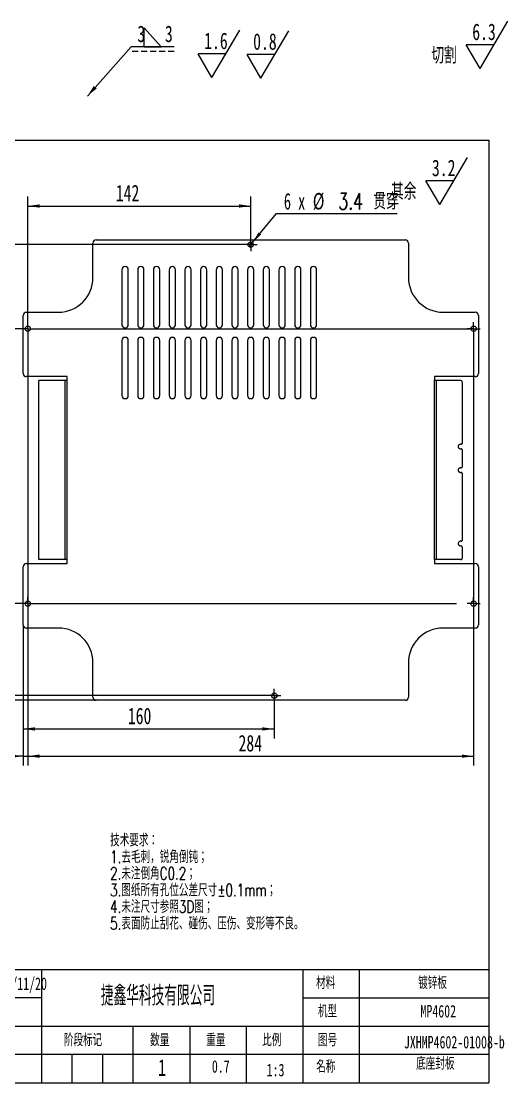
# Model space of a CAD drawing. Extents: x 10 to 515, y -34 to 381.
# Drawn here: x 191.9 to 295.2, y 5.5 to 230.7 of the extents above; entities that cross this region are included whole.
import ezdxf

# ---------------------------------------------------------------- set-up
doc = ezdxf.new("R2010")
doc.units = 0
doc.linetypes.add('SLD-DASHED', pattern=[1.905, 1.27, -0.635])
doc.linetypes.add('SLD-SOLID', pattern=[0])
doc.layers.get('0').update_dxf_attribs({"linetype": 'CONTINUOUS'})
doc.layers.add('FORMAT', color=7, linetype='SLD-SOLID')
doc.layers.add('轮廓实线层', color=7, linetype='SLD-SOLID')
doc.styles.add('SLDTEXTSTYLE0', font='TXT', dxfattribs={"width": 0.7, "bigfont": 'bigfont'})
doc.styles.add('SLDTEXTSTYLE1', font='TXT', dxfattribs={"width": 0.7})
doc.styles.add('SLDTEXTSTYLE2', font='TXT', dxfattribs={"width": 0.579353, "bigfont": 'bigfont'})
doc.styles.add('SLDTEXTSTYLE27', font='TXT', dxfattribs={"width": 0.633333})
doc.dimstyles.new('SLDDIMSTYLE0', dxfattribs={"dimtxt": 0.18, "dimasz": 2.5, "dimexe": 0, "dimexo": 0.0625, "dimgap": 0, "dimtad": 0, "dimtih": 1, "dimtoh": 1, "dimdec": 0, "dimrnd": 1e-09, "dimzin": 0, "dimtxsty": 'STANDARD', "dimsah": 1, "dimcen": 0.09, "dimazin": 3, "dimtfac": 2.5, "dimtdec": 0, "dimtofl": 0, "dimtmove": 0, "dimatfit": 3, "dimtolj": 1, "dimtzin": 0})
doc.dimstyles.new('SLDDIMSTYLE1', dxfattribs={"dimtxt": 3.5, "dimasz": 2.5, "dimexe": 0, "dimexo": 0.0625, "dimgap": 0.875, "dimtad": 2, "dimlfac": 3, "dimrnd": 1e-09, "dimzin": 12, "dimtxsty": 'SLDTEXTSTYLE1', "dimsah": 1, "dimcen": 0.09, "dimazin": 3, "dimtfac": 1, "dimtofl": 0, "dimtmove": 0, "dimatfit": 3, "dimtolj": 1, "dimtzin": 12})
doc.dimstyles.new('SLDDIMSTYLE2', dxfattribs={"dimtxt": 3.5, "dimasz": 2.5, "dimexe": 0, "dimexo": 0.0625, "dimgap": 0.875, "dimtad": 2, "dimlfac": 3, "dimrnd": 1e-09, "dimzin": 12, "dimtxsty": 'SLDTEXTSTYLE1', "dimsah": 1, "dimcen": 0.09, "dimazin": 3, "dimtfac": 1, "dimtmove": 0, "dimatfit": 3, "dimtolj": 1, "dimtzin": 12})
doc.dimstyles.new('SLDDIMSTYLE5', dxfattribs={"dimtxt": 3.5, "dimasz": 2.5, "dimexe": 0, "dimexo": 0.0625, "dimgap": 0.875, "dimtad": 0, "dimtih": 1, "dimtoh": 1, "dimdec": 1, "dimlfac": 3, "dimrnd": 1e-09, "dimzin": 12, "dimtxsty": 'SLDTEXTSTYLE1', "dimblk1": 'NONE', "dimsah": 1, "dimcen": 0, "dimazin": 3, "dimtfac": 1, "dimtmove": 0, "dimatfit": 3, "dimtolj": 1, "dimtzin": 12})

# ---------------------------------------------------------------- blocks, each defined once
blk = doc.blocks.new('SW_NOTE_0_3')
at = {"layer": 'FORMAT', "color": 0, "attachment_point": 1, "style": 'SLDTEXTSTYLE0'}
for s, insert, char_height in [('技术要求：', (0, 3.41), 2.646), ('1.去毛刺，锐角倒钝；', (0, -0.12), 2.6458), ('2.未注倒角C0.2；', (0, -3.64), 2.6458), ('3.图纸所有孔位公差尺寸±0.1mm；', (0, -7.17), 2.6458), ('4.未注尺寸参照3D图；', (0, -10.7), 2.6458), ('5.表面防止刮花、碰伤、压伤、变形等不良。', (0, -14.23), 2.6458)]:
    blk.add_mtext(s, dxfattribs=dict(at, insert=insert, char_height=char_height))
blk = doc.blocks.new('SW_NOTE_0_16')
at = {"layer": 'FORMAT', "color": 0, "attachment_point": 2}
for s, insert, char_height, style in [('JXHMP4602-01008-b', (17.12, 3.41), 2.6458, 'SLDTEXTSTYLE1'), ('底座封板', (13.08, -1.12), 2.646, 'SLDTEXTSTYLE0')]:
    blk.add_mtext(s, dxfattribs=dict(at, insert=insert, char_height=char_height, style=style))
blk = doc.blocks.new('SW_SFSYMBOL_0')
at = {"layer": 'FORMAT', "color": 0}
for p, q in [((1.65, -5), (7.55, 5)), ((1.65, -5), (-1.3, 0)), ((4.6, 0), (-1.3, 0))]:
    blk.add_line(p, q, dxfattribs=at)
at = {"layer": 'FORMAT', "color": 0, "char_height": 3.5, "attachment_point": 1}
for s, insert, style in [('3.2', (0, 4.51), 'SLDTEXTSTYLE1'), ('其余', (-8.67, -0.49), 'SLDTEXTSTYLE0')]:
    blk.add_mtext(s, dxfattribs=dict(at, insert=insert, style=style))
blk = doc.blocks.new('SW_SFSYMBOL_1')
at = {"layer": 'FORMAT', "color": 0}
for p, q in [((1.65, -5), (7.55, 5)), ((1.65, -5), (-1.3, 0)), ((4.6, 0), (-1.3, 0))]:
    blk.add_line(p, q, dxfattribs=at)
at = {"layer": 'FORMAT', "color": 0, "char_height": 3.5, "attachment_point": 1}
for s, insert, style in [('6.3', (0, 4.51), 'SLDTEXTSTYLE1'), ('切割', (-8.67, -0.49), 'SLDTEXTSTYLE0')]:
    blk.add_mtext(s, dxfattribs=dict(at, insert=insert, style=style))
blk = doc.blocks.new('SW_SFSYMBOL_2')
at = {"layer": 'FORMAT', "color": 0}
for p, q in [((1.65, -5), (7.55, 5)), ((1.65, -5), (-1.3, 0)), ((4.6, 0), (-1.3, 0))]:
    blk.add_line(p, q, dxfattribs=at)
at = {"layer": 'FORMAT', "color": 0, "insert": (0, 4.51), "char_height": 3.5, "attachment_point": 1, "style": 'SLDTEXTSTYLE1'}
blk.add_mtext('0.8', dxfattribs=at)
blk = doc.blocks.new('SW_SFSYMBOL_3')
at = {"layer": 'FORMAT', "color": 0}
for p, q in [((1.65, -5), (7.55, 5)), ((1.65, -5), (-1.3, 0)), ((4.6, 0), (-1.3, 0))]:
    blk.add_line(p, q, dxfattribs=at)
at = {"layer": 'FORMAT', "color": 0, "insert": (0, 4.51), "char_height": 3.5, "attachment_point": 1, "style": 'SLDTEXTSTYLE1'}
blk.add_mtext('1.6', dxfattribs=at)
blk = doc.blocks.new('SW_SYMBOL_WELD_FILL')
at = {"layer": 'FORMAT', "color": 0}
for p, q in [((100, 0), (100, 900)), ((100, 900), (900, 0)), ((100, 0), (900, 0))]:
    blk.add_line(p, q, dxfattribs=at)
blk = doc.blocks.new('SW_WELDSYMBOL_0')
at = {"layer": 'FORMAT', "color": 0}
blk.add_line((9.12, 0), (0, 0), dxfattribs=at)
at = {"layer": 'FORMAT', "color": 0, "linetype": 'SLD-DASHED'}
blk.add_line((9.12, -1), (0, -1), dxfattribs=at)
at = {"layer": 'FORMAT', "color": 0, "xscale": 0.004511737089201878, "yscale": 0.004511737089201878, "zscale": 0.004511737089201878}
blk.add_blockref('SW_SYMBOL_WELD_FILL', (2.3, 0), dxfattribs=at)
at = {"layer": 'FORMAT', "color": 0, "char_height": 3.5, "attachment_point": 1, "style": 'SLDTEXTSTYLE1'}
for insert in [(1.31, 4.51), (7.16, 4.51)]:
    blk.add_mtext('3', dxfattribs=dict(at, insert=insert))
blk = doc.blocks.new('_D_23')
at = {"layer": 'FORMAT'}
for p, q in [((193.29, 108.35), (193.29, 72.74)), ((192.29, 102.6), (192.29, 72.74)), ((192.29, 74.74), (185.95, 74.74)), ((192.29, 74.74), (193.29, 74.74)), ((193.29, 74.74), (196.79, 74.74))]:
    blk.add_line(p, q, dxfattribs=at)
for points in [[(192.29, 74.74), (189.79, 75.09), (189.79, 74.39)], [(193.29, 74.74), (195.79, 74.39), (195.79, 75.09)]]:
    blk.add_solid(points, dxfattribs=at)
at = {"layer": 'FORMAT', "insert": (185.95, 79.25), "char_height": 3.5, "attachment_point": 1, "style": 'SLDTEXTSTYLE1'}
blk.add_mtext('3', dxfattribs=at)
blk = doc.blocks.new('_D_24')
at = {"layer": 'FORMAT'}
for p, q in [((192.29, 102.6), (192.29, 78.52)), ((245.62, 86.2), (245.62, 78.52)), ((192.29, 80.52), (245.62, 80.52))]:
    blk.add_line(p, q, dxfattribs=at)
for points in [[(192.29, 80.52), (194.79, 80.17), (194.79, 80.87)], [(245.62, 80.52), (243.12, 80.87), (243.12, 80.17)]]:
    blk.add_solid(points, dxfattribs=at)
at = {"layer": 'FORMAT', "insert": (214.53, 85.03), "char_height": 3.5, "attachment_point": 1, "style": 'SLDTEXTSTYLE1'}
blk.add_mtext('160', dxfattribs=at)
blk = doc.blocks.new('_D_25')
at = {"layer": 'FORMAT'}
for p, q in [((193.29, 108.35), (193.29, 72.74)), ((287.96, 108.35), (287.96, 72.74)), ((193.29, 74.74), (287.96, 74.74))]:
    blk.add_line(p, q, dxfattribs=at)
for points in [[(193.29, 74.74), (195.79, 74.39), (195.79, 75.09)], [(287.96, 74.74), (285.46, 75.09), (285.46, 74.39)]]:
    blk.add_solid(points, dxfattribs=at)
at = {"layer": 'FORMAT', "insert": (238.03, 79.25), "char_height": 3.5, "attachment_point": 1, "style": 'SLDTEXTSTYLE1'}
blk.add_mtext('284', dxfattribs=at)
blk = doc.blocks.new('_D_26')
at = {"layer": 'FORMAT'}
for p, q in [((193.29, 166.83), (193.29, 193.46)), ((193.29, 191.46), (240.62, 191.46)), ((240.62, 184.67), (240.62, 193.46))]:
    blk.add_line(p, q, dxfattribs=at)
for points in [[(193.29, 191.46), (195.79, 191.11), (195.79, 191.81)], [(240.62, 191.46), (238.12, 191.81), (238.12, 191.11)]]:
    blk.add_solid(points, dxfattribs=at)
at = {"layer": 'FORMAT', "insert": (211.97, 195.97), "char_height": 3.5, "attachment_point": 1, "style": 'SLDTEXTSTYLE1'}
blk.add_mtext('142', dxfattribs=at)
blk = doc.blocks.new('_D_27')
at = {"layer": 'FORMAT'}
for p, q in [((191.89, 165.43), (182.22, 165.43)), ((184.22, 107.1), (184.22, 165.43)), ((191.89, 107.1), (182.22, 107.1))]:
    blk.add_line(p, q, dxfattribs=at)
for points in [[(184.22, 165.43), (183.87, 162.93), (184.57, 162.93)], [(184.22, 107.1), (184.57, 109.6), (183.87, 109.6)]]:
    blk.add_solid(points, dxfattribs=at)
at = {"layer": 'FORMAT', "insert": (179.71, 128.89), "char_height": 3.5, "attachment_point": 1, "rotation": 90, "style": 'SLDTEXTSTYLE1'}
blk.add_mtext('175', dxfattribs=at)
blk = doc.blocks.new('_D_28')
at = {"layer": 'FORMAT'}
for p, q in [((239.22, 183.27), (176.75, 183.27)), ((178.75, 183.27), (178.75, 87.6)), ((244.22, 87.6), (176.75, 87.6))]:
    blk.add_line(p, q, dxfattribs=at)
for points in [[(178.75, 183.27), (178.4, 180.77), (179.1, 180.77)], [(178.75, 87.6), (179.1, 90.1), (178.4, 90.1)]]:
    blk.add_solid(points, dxfattribs=at)
at = {"layer": 'FORMAT', "insert": (174.23, 128.7), "char_height": 3.5, "attachment_point": 1, "rotation": 90, "style": 'SLDTEXTSTYLE1'}
blk.add_mtext('287', dxfattribs=at)
blk = doc.blocks.new('_D_29')
at = {"layer": 'FORMAT'}
for p, q in [((184.22, 87.6), (184.22, 91.1)), ((244.22, 87.6), (182.22, 87.6)), ((207.79, 86.6), (182.22, 86.6)), ((184.22, 87.6), (184.22, 86.6)), ((184.22, 86.6), (184.22, 82.42))]:
    blk.add_line(p, q, dxfattribs=at)
for points in [[(184.22, 87.6), (184.57, 90.1), (183.87, 90.1)], [(184.22, 86.6), (183.87, 84.1), (184.57, 84.1)]]:
    blk.add_solid(points, dxfattribs=at)
at = {"layer": 'FORMAT', "insert": (179.71, 82.42), "char_height": 3.5, "attachment_point": 1, "rotation": 90, "style": 'SLDTEXTSTYLE1'}
blk.add_mtext('3', dxfattribs=at)
blk = doc.blocks.new('_D_30')
at = {"layer": 'FORMAT'}
for p, q in [((191.89, 107.1), (182.22, 107.1)), ((184.22, 107.1), (184.22, 87.6)), ((244.22, 87.6), (182.22, 87.6))]:
    blk.add_line(p, q, dxfattribs=at)
for points in [[(184.22, 107.1), (183.87, 104.6), (184.57, 104.6)], [(184.22, 87.6), (184.57, 90.1), (183.87, 90.1)]]:
    blk.add_solid(points, dxfattribs=at)
at = {"layer": 'FORMAT', "insert": (179.71, 95.2), "char_height": 3.5, "attachment_point": 1, "rotation": 90, "style": 'SLDTEXTSTYLE1'}
blk.add_mtext('58.5', dxfattribs=at)
blk = doc.blocks.new('_D_31')
at = {"layer": 'FORMAT'}
for p, q in [((240.98, 183.7), (246.09, 189.89)), ((246.09, 189.89), (271.7, 189.89)), ((240.26, 182.83), (240.98, 183.7))]:
    blk.add_line(p, q, dxfattribs=at)
blk.add_solid([(240.98, 183.7), (242.84, 185.41), (242.3, 185.85)], dxfattribs=at)
at = {"layer": 'FORMAT', "char_height": 3.5, "attachment_point": 1}
for s, insert, style in [('6 x', (247.67, 194.22), 'SLDTEXTSTYLE27'), ('%%c', (253.8, 194.23), 'SLDTEXTSTYLE1'), ('3.4 贯穿', (259.23, 194.22), 'SLDTEXTSTYLE0')]:
    blk.add_mtext(s, dxfattribs=dict(at, insert=insert, style=style))
blk = doc.blocks.new('_NONE')
blk = doc.blocks.new('SW_CENTERMARKSYMBOL_10')
at = {"layer": 'FORMAT', "color": 0}
for p, q in [((-0.83, 0), (-1.4, 0)), ((0, 0), (-0.83, 0)), ((0, 0.83), (0, 1.4)), ((0, 0), (0, 0.83)), ((0, 0), (0, -0.83)), ((0, 0), (0.83, 0)), ((0.83, 0), (91, 0)), ((0, -0.83), (0, -1.4))]:
    blk.add_line(p, q, dxfattribs=at)
blk = doc.blocks.new('SW_CENTERMARKSYMBOL_11')
at = {"layer": 'FORMAT', "color": 0}
for p, q in [((-0.83, 0), (-1.4, 0)), ((0, 0), (-0.83, 0)), ((0, 0.83), (0, 1.4)), ((0, 0), (0, 0.83)), ((0, 0), (0, -0.83)), ((0, 0), (0.83, 0)), ((0.83, 0), (1.4, 0)), ((0, -0.83), (0, -1.4))]:
    blk.add_line(p, q, dxfattribs=at)
blk = doc.blocks.new('SW_CENTERMARKSYMBOL_12')
at = {"layer": 'FORMAT', "color": 0}
for p, q in [((-0.83, 0), (-1.4, 0)), ((0, 0), (-0.83, 0)), ((0, 0.83), (0, 1.4)), ((0, 0), (0, 0.83)), ((0, 0), (0, -0.83)), ((0, 0), (0.83, 0)), ((0.83, 0), (1.4, 0)), ((0, -0.83), (0, -1.4))]:
    blk.add_line(p, q, dxfattribs=at)
blk = doc.blocks.new('SW_CENTERMARKSYMBOL_13')
at = {"layer": 'FORMAT', "color": 0}
for p, q in [((-0.83, 0), (-1.4, 0)), ((0, 0), (-0.83, 0)), ((0, 0.83), (0, 1.4)), ((0, 0), (0, 0.83)), ((0, 0), (0, -0.83)), ((0, 0), (0.83, 0)), ((0.83, 0), (1.4, 0)), ((0, -0.83), (0, -57.08))]:
    blk.add_line(p, q, dxfattribs=at)
blk = doc.blocks.new('SW_CENTERMARKSYMBOL_14')
at = {"layer": 'FORMAT', "color": 0}
for p, q in [((-0.83, 0), (-1.4, 0)), ((0, 0), (-0.83, 0)), ((0, 0.83), (0, 1.4)), ((0, 0), (0, 0.83)), ((0, 0), (0, -0.83)), ((0, 0), (0.83, 0)), ((0.83, 0), (95.45, 0)), ((0, -0.83), (0, -57.08))]:
    blk.add_line(p, q, dxfattribs=at)
blk = doc.blocks.new('SW_CENTERMARKSYMBOL_15')
at = {"layer": 'FORMAT', "color": 0}
for p, q in [((-0.83, 0), (-1.4, 0)), ((0, 0), (-0.83, 0)), ((0, 0.83), (0, 1.4)), ((0, 0), (0, 0.83)), ((0, 0), (0, -0.83)), ((0, 0), (0.83, 0)), ((0.83, 0), (1.4, 0)), ((0, -0.83), (0, -1.4))]:
    blk.add_line(p, q, dxfattribs=at)

msp = doc.modelspace()

# ---------------------------------------------------------------- linework, layer by layer
at = {"color": 7, "linetype": 'SLD-SOLID'}
for p, q in [((207.12350585, 176.26512862), (207.12350585, 183.59846195)), ((207.79017252, 184.26512862), (273.45683919, 184.26512862)), ((274.12350585, 183.59846195), (274.12350585, 176.26512862)), ((213.29017252, 177.93179528), (213.29017252, 166.26512862)), ((214.62350585, 166.26512862), (214.62350585, 177.93179528)), ((216.62350585, 177.93179528), (216.62350585, 166.26512862)), ((217.95683919, 166.26512862), (217.95683919, 177.93179528)), ((219.95683919, 177.93179528), (219.95683919, 166.26512862)), ((221.29017252, 166.26512862), (221.29017252, 177.93179528)), ((223.29017252, 177.93179528), (223.29017252, 166.26512862)), ((224.62350585, 166.26512862), (224.62350585, 177.93179528)), ((226.62350585, 177.93179528), (226.62350585, 166.26512862)), ((227.95683919, 166.26512862), (227.95683919, 177.93179528)), ((229.95683919, 177.93179528), (229.95683919, 166.26512862)), ((231.29017252, 166.26512862), (231.29017252, 177.93179528)), ((233.29017252, 177.93179528), (233.29017252, 166.26512862)), ((234.62350585, 166.26512862), (234.62350585, 177.93179528)), ((236.62350585, 177.93179528), (236.62350585, 166.26512862)), ((237.95683919, 166.26512862), (237.95683919, 177.93179528)), ((239.95683919, 177.93179528), (239.95683919, 166.26512862)), ((241.29017252, 166.26512862), (241.29017252, 177.93179528)), ((243.29017252, 177.93179528), (243.29017252, 166.26512862)), ((244.62350585, 166.26512862), (244.62350585, 177.93179528)), ((246.62350585, 177.93179528), (246.62350585, 166.26512862)), ((247.95683919, 166.26512862), (247.95683919, 177.93179528)), ((249.95683919, 177.93179528), (249.95683919, 166.26512862)), ((251.29017252, 166.26512862), (251.29017252, 177.93179528)), ((253.29017252, 177.93179528), (253.29017252, 166.26512862)), ((254.62350585, 166.26512862), (254.62350585, 177.93179528)), ((192.95683919, 168.93179528), (199.79017252, 168.93179528)), ((281.45683919, 168.93179528), (288.29017252, 168.93179528)), ((192.29017252, 155.93179528), (192.29017252, 168.26512862)), ((288.95683919, 168.26512862), (288.95683919, 155.93179528)), ((213.29017252, 162.93179528), (213.29017252, 151.26512862)), ((214.62350585, 151.26512862), (214.62350585, 162.93179528)), ((216.62350585, 162.93179528), (216.62350585, 151.26512862)), ((217.95683919, 151.26512862), (217.95683919, 162.93179528)), ((219.95683919, 162.93179528), (219.95683919, 151.26512862)), ((221.29017252, 151.26512862), (221.29017252, 162.93179528)), ((223.29017252, 162.93179528), (223.29017252, 151.26512862)), ((224.62350585, 151.26512862), (224.62350585, 162.93179528)), ((226.62350585, 162.93179528), (226.62350585, 151.26512862)), ((227.95683919, 151.26512862), (227.95683919, 162.93179528)), ((229.95683919, 162.93179528), (229.95683919, 151.26512862)), ((231.29017252, 151.26512862), (231.29017252, 162.93179528)), ((233.29017252, 162.93179528), (233.29017252, 151.26512862)), ((234.62350585, 151.26512862), (234.62350585, 162.93179528)), ((236.62350585, 162.93179528), (236.62350585, 151.26512862)), ((237.95683919, 151.26512862), (237.95683919, 162.93179528)), ((239.95683919, 162.93179528), (239.95683919, 151.26512862)), ((241.29017252, 151.26512862), (241.29017252, 162.93179528)), ((243.29017252, 162.93179528), (243.29017252, 151.26512862)), ((244.62350585, 151.26512862), (244.62350585, 162.93179528)), ((246.62350585, 162.93179528), (246.62350585, 151.26512862)), ((247.95683919, 151.26512862), (247.95683919, 162.93179528)), ((249.95683919, 162.93179528), (249.95683919, 151.26512862)), ((251.29017252, 151.26512862), (251.29017252, 162.93179528)), ((253.29017252, 162.93179528), (253.29017252, 151.26512862)), ((254.62350585, 151.26512862), (254.62350585, 162.93179528)), ((201.62350585, 155.26512862), (192.95683919, 155.26512862)), ((195.62350585, 116.43179528), (195.62350585, 154.43179528)), ((201.25829835, 154.43179528), (195.62350585, 154.43179528)), ((201.25829835, 116.43179528), (201.25829835, 154.43179528)), ((201.62350585, 154.43179528), (201.25829835, 154.43179528)), ((201.62350585, 154.43179528), (201.62350585, 155.26512862)), ((201.62350585, 116.43179528), (201.62350585, 154.43179528)), ((288.29017252, 155.26512862), (279.62350585, 155.26512862)), ((279.62350585, 155.26512862), (279.62350585, 154.43179528)), ((279.62350585, 116.43179528), (279.62350585, 154.43179528)), ((280.05292745, 154.43179528), (279.62350585, 154.43179528)), ((280.05292745, 116.43179528), (280.05292745, 154.43179528)), ((285.18851676, 154.43179528), (280.05292745, 154.43179528)), ((285.62350585, 141.43179528), (285.62350585, 153.76512862)), ((285.29726403, 140.93179528), (285.07976949, 140.93179528)), ((285.07976949, 139.93179528), (285.29726403, 139.93179528)), ((285.62350585, 136.43179528), (285.62350585, 139.43179528)), ((285.29726403, 135.93179528), (285.07976949, 135.93179528)), ((285.07976949, 134.93179528), (285.29726403, 134.93179528)), ((285.62350585, 120.83179528), (285.62350585, 134.43179528)), ((285.29726403, 120.33179528), (285.07976949, 120.33179528)), ((285.07976949, 119.33179528), (285.29726403, 119.33179528)), ((285.62350585, 117.09846195), (285.62350585, 118.83179528)), ((192.29017252, 102.59846195), (192.29017252, 114.93179528)), ((192.95683919, 115.59846195), (201.62350585, 115.59846195)), ((201.25829835, 116.43179528), (195.62350585, 116.43179528)), ((201.62350585, 116.43179528), (201.25829835, 116.43179528)), ((201.62350585, 115.59846195), (201.62350585, 116.43179528)), ((279.62350585, 116.43179528), (279.62350585, 115.59846195)), ((280.05292745, 116.43179528), (279.62350585, 116.43179528)), ((279.62350585, 115.59846195), (288.29017252, 115.59846195)), ((285.18851676, 116.43179528), (280.05292745, 116.43179528)), ((288.95683919, 114.93179528), (288.95683919, 102.59846195)), ((199.79017252, 101.93179528), (192.95683919, 101.93179528)), ((288.29017252, 101.93179528), (281.45683919, 101.93179528)), ((207.12350585, 87.26512862), (207.12350585, 94.59846195)), ((274.12350585, 94.59846195), (274.12350585, 87.26512862)), ((273.45683919, 86.59846195), (207.79017252, 86.59846195))]:
    msp.add_line(p, q, dxfattribs=at)
at = {"color": 7, "linetype": 'SLD-SOLID', "flags": 128}
for points in [[(285.62350585, 153.76512862), (285.61514766, 153.89518883), (285.59039428, 154.0202509), (285.55019697, 154.13550877), (285.4961005, 154.23653314), (285.43018375, 154.31944169), (285.35497988, 154.3810483), (285.27337892, 154.41898547), (285.18851676, 154.43179528)], [(284.75352767, 140.43179528), (284.75979631, 140.52934044), (284.77836135, 140.623137), (284.80850933, 140.7095804), (284.84908168, 140.78534867), (284.89851924, 140.84753009), (284.95492215, 140.89373505), (285.01612286, 140.92218792), (285.07976949, 140.93179528)], [(285.07976949, 139.93179528), (285.01612286, 139.94140264), (284.95492215, 139.96985552), (284.89851924, 140.01606048), (284.84908168, 140.07824189), (284.80850933, 140.15401017), (284.77836135, 140.24045357), (284.75979631, 140.33425012), (284.75352767, 140.43179528)], [(285.29726403, 140.93179528), (285.36091065, 140.94140264), (285.42211137, 140.96985552), (285.47851428, 141.01606048), (285.52795184, 141.07824189), (285.56852419, 141.15401017), (285.59867217, 141.24045357), (285.61723721, 141.33425012), (285.62350585, 141.43179528)], [(285.62350585, 139.43179528), (285.61723721, 139.52934044), (285.59867217, 139.623137), (285.56852419, 139.7095804), (285.52795184, 139.78534867), (285.47851428, 139.84753009), (285.42211137, 139.89373505), (285.36091065, 139.92218792), (285.29726403, 139.93179528)], [(284.75352767, 135.43179528), (284.75979631, 135.52934044), (284.77836135, 135.623137), (284.80850933, 135.7095804), (284.84908168, 135.78534867), (284.89851924, 135.84753009), (284.95492215, 135.89373505), (285.01612286, 135.92218792), (285.07976949, 135.93179528)], [(285.07976949, 134.93179528), (285.01612286, 134.94140264), (284.95492215, 134.96985552), (284.89851924, 135.01606048), (284.84908168, 135.07824189), (284.80850933, 135.15401017), (284.77836135, 135.24045357), (284.75979631, 135.33425012), (284.75352767, 135.43179528)], [(285.29726403, 135.93179528), (285.36091065, 135.94140264), (285.42211137, 135.96985552), (285.47851428, 136.01606048), (285.52795184, 136.07824189), (285.56852419, 136.15401017), (285.59867217, 136.24045357), (285.61723721, 136.33425012), (285.62350585, 136.43179528)], [(285.62350585, 134.43179528), (285.61723721, 134.52934044), (285.59867217, 134.623137), (285.56852419, 134.7095804), (285.52795184, 134.78534867), (285.47851428, 134.84753009), (285.42211137, 134.89373505), (285.36091065, 134.92218792), (285.29726403, 134.93179528)], [(284.75352767, 119.83179528), (284.75979631, 119.92934044), (284.77836135, 120.023137), (284.80850933, 120.1095804), (284.84908168, 120.18534867), (284.89851924, 120.24753009), (284.95492215, 120.29373505), (285.01612286, 120.32218792), (285.07976949, 120.33179528)], [(285.07976949, 119.33179528), (285.01612286, 119.34140264), (284.95492215, 119.36985552), (284.89851924, 119.41606048), (284.84908168, 119.47824189), (284.80850933, 119.55401017), (284.77836135, 119.64045357), (284.75979631, 119.73425012), (284.75352767, 119.83179528)], [(285.29726403, 120.33179528), (285.36091065, 120.34140264), (285.42211137, 120.36985552), (285.47851428, 120.41606048), (285.52795184, 120.47824189), (285.56852419, 120.55401017), (285.59867217, 120.64045357), (285.61723721, 120.73425012), (285.62350585, 120.83179528)], [(285.62350585, 118.83179528), (285.61723721, 118.92934044), (285.59867217, 119.023137), (285.56852419, 119.1095804), (285.52795184, 119.18534867), (285.47851428, 119.24753009), (285.42211137, 119.29373505), (285.36091065, 119.32218792), (285.29726403, 119.33179528)], [(285.18851676, 116.43179528), (285.27337892, 116.44460509), (285.35497988, 116.48254226), (285.43018375, 116.54414887), (285.4961005, 116.62705743), (285.55019697, 116.72808179), (285.59039428, 116.84333966), (285.61514766, 116.96840173), (285.62350585, 117.09846195)]]:
    msp.add_lwpolyline(points, dxfattribs=at)
at = {"color": 7, "linetype": 'SLD-SOLID'}
for centre in [(240.62350585, 183.26512862), (193.29017252, 165.43179528), (287.95683919, 165.43179528), (193.29017252, 107.09846195), (287.95683919, 107.09846195), (245.62350585, 87.59846195)]:
    msp.add_circle(centre, 0.56666667, dxfattribs=at)
for centre, radius, start, end in [((207.79017252, 183.59846195), 0.66666667, 90, 180), ((273.45683919, 183.59846195), 0.66666667, 0, 90), ((213.95683919, 177.93179528), 0.66666667, 360, 180), ((217.29017252, 177.93179528), 0.66666667, 0, 180), ((220.62350585, 177.93179528), 0.66666667, 0, 180), ((223.95683919, 177.93179528), 0.66666667, 0, 180), ((227.29017252, 177.93179528), 0.66666667, 0, 180), ((230.62350585, 177.93179528), 0.66666667, 0, 180), ((233.95683919, 177.93179528), 0.66666667, 0, 180), ((237.29017252, 177.93179528), 0.66666667, 0, 180), ((240.62350585, 177.93179528), 0.66666667, 0, 180), ((243.95683919, 177.93179528), 0.66666667, 0, 180), ((247.29017252, 177.93179528), 0.66666667, 0, 180), ((250.62350585, 177.93179528), 0.66666667, 0, 180), ((253.95683919, 177.93179528), 0.66666667, 0, 180), ((199.79017252, 176.26512862), 7.33333333, 270, 0), ((281.45683919, 176.26512862), 7.33333333, 180, 270), ((192.95683919, 168.26512862), 0.66666667, 90, 180), ((288.29017252, 168.26512862), 0.66666667, 0, 90), ((213.95683919, 166.26512862), 0.66666667, 180, 0), ((217.29017252, 166.26512862), 0.66666667, 180, 0), ((220.62350585, 166.26512862), 0.66666667, 180, 0), ((223.95683919, 166.26512862), 0.66666667, 180, 0), ((227.29017252, 166.26512862), 0.66666667, 180, 0), ((230.62350585, 166.26512862), 0.66666667, 180, 0), ((233.95683919, 166.26512862), 0.66666667, 180, 0), ((237.29017252, 166.26512862), 0.66666667, 180, 0), ((240.62350585, 166.26512862), 0.66666667, 180, 0), ((243.95683919, 166.26512862), 0.66666667, 180, 0), ((247.29017252, 166.26512862), 0.66666667, 180, 0), ((250.62350585, 166.26512862), 0.66666667, 180, 0), ((253.95683919, 166.26512862), 0.66666667, 180, 0), ((213.95683919, 162.93179528), 0.66666667, 0, 180), ((217.29017252, 162.93179528), 0.66666667, 0, 180), ((220.62350585, 162.93179528), 0.66666667, 0, 180), ((223.95683919, 162.93179528), 0.66666667, 0, 180), ((227.29017252, 162.93179528), 0.66666667, 0, 180), ((230.62350585, 162.93179528), 0.66666667, 0, 180), ((233.95683919, 162.93179528), 0.66666667, 0, 180), ((237.29017252, 162.93179528), 0.66666667, 0, 180), ((240.62350585, 162.93179528), 0.66666667, 0, 180), ((243.95683919, 162.93179528), 0.66666667, 0, 180), ((247.29017252, 162.93179528), 0.66666667, 0, 180), ((250.62350585, 162.93179528), 0.66666667, 0, 180), ((253.95683919, 162.93179528), 0.66666667, 0, 180), ((192.95683919, 155.93179528), 0.66666667, 180, 270), ((288.29017252, 155.93179528), 0.66666667, 270, 0), ((213.95683919, 151.26512862), 0.66666667, 180, 0), ((217.29017252, 151.26512862), 0.66666667, 180, 0), ((220.62350585, 151.26512862), 0.66666667, 180, 0), ((223.95683919, 151.26512862), 0.66666667, 180, 0), ((227.29017252, 151.26512862), 0.66666667, 180, 0), ((230.62350585, 151.26512862), 0.66666667, 180, 0), ((233.95683919, 151.26512862), 0.66666667, 180, 0), ((237.29017252, 151.26512862), 0.66666667, 180, 0), ((240.62350585, 151.26512862), 0.66666667, 180, 0), ((243.95683919, 151.26512862), 0.66666667, 180, 0), ((247.29017252, 151.26512862), 0.66666667, 180, 0), ((250.62350585, 151.26512862), 0.66666667, 180, 0), ((253.95683919, 151.26512862), 0.66666667, 180, 0), ((192.95683919, 114.93179528), 0.66666667, 90, 180), ((288.29017252, 114.93179528), 0.66666667, 0, 90), ((192.95683919, 102.59846195), 0.66666667, 180, 270), ((199.79017252, 94.59846195), 7.33333333, 0, 90), ((281.45683919, 94.59846195), 7.33333333, 90, 180), ((288.29017252, 102.59846195), 0.66666667, 270, 0), ((207.79017252, 87.26512862), 0.66666667, 180, 270), ((273.45683919, 87.26512862), 0.66666667, 270, 0)]:
    msp.add_arc(centre, radius, start, end, dxfattribs=at)
at = {"layer": 'FORMAT'}
for p, q in [((156.18556797, 29.4508454), (251.68556797, 29.4508454)), ((196.18556797, 29.4508454), (196.18556797, 5.4508454)), ((251.68556797, 29.4508454), (251.68556797, 5.4508454)), ((251.68556797, 29.4508454), (291.18556797, 29.4508454)), ((263.68556797, 29.4508454), (263.68556797, 5.4508454)), ((196.18556797, 23.4508454), (156.18556797, 23.4508454)), ((251.68556797, 23.4508454), (291.18556797, 23.4508454)), ((156.18556797, 17.4508454), (291.18556797, 17.4508454)), ((215.68556797, 5.4508454), (215.68556797, 17.4508454)), ((227.68556797, 17.4508454), (227.68556797, 5.4508454)), ((239.68556797, 17.4508454), (239.68556797, 5.4508454)), ((196.18556797, 11.4508454), (156.18556797, 11.4508454)), ((291.18556797, 11.4508454), (196.18556797, 11.4508454)), ((202.68556797, 5.4508454), (202.68556797, 11.4508454)), ((209.18556797, 11.4508454), (209.18556797, 5.4508454))]:
    msp.add_line(p, q, dxfattribs=at)
at = {"layer": '轮廓实线层'}
for p, q in [((14.18556797, 205.4508454), (291.18556797, 205.4508454)), ((291.18556797, 205.4508454), (291.18556797, 5.4508454)), ((14.18556797, 5.4508454), (291.18556797, 5.4508454))]:
    msp.add_line(p, q, dxfattribs=at)

# ---------------------------------------------------------------- block references
at = {"layer": 'FORMAT'}
for name, p in [('SW_SFSYMBOL_1', (287.66169138, 225.66435225)), ('SW_WELDSYMBOL_0', (215.24995545, 225.23396677)), ('SW_SFSYMBOL_3', (230.73805145, 223.74220599)), ('SW_SFSYMBOL_2', (241.14344379, 223.59273449)), ('SW_SFSYMBOL_0', (279.09694293, 196.78795219)), ('SW_CENTERMARKSYMBOL_15', (240.62350585, 183.26512862)), ('SW_CENTERMARKSYMBOL_14', (193.29017252, 165.43179528)), ('SW_CENTERMARKSYMBOL_13', (287.95683919, 165.43179528)), ('SW_CENTERMARKSYMBOL_10', (193.29017252, 107.09846195)), ('SW_CENTERMARKSYMBOL_12', (287.95683919, 107.09846195)), ('SW_CENTERMARKSYMBOL_11', (245.62350585, 87.59846195)), ('SW_NOTE_0_3', (210.76852557, 54.83410857)), ('SW_NOTE_0_16', (266.73880386, 11.98249882))]:
    msp.add_blockref(name, p, dxfattribs=at)

# ---------------------------------------------------------------- texts
for s, insert, char_height, attachment_point, style in [('2024/11/20', (191.05418658, 27.79820457), 2.645833333, 2, 'SLDTEXTSTYLE1'), ('材料', (254.50044483, 27.98101844), 2.645833333, 1, 'SLDTEXTSTYLE0'), ('镀锌板', (279.22829518, 27.98101844), 2.645833333, 2, 'SLDTEXTSTYLE0'), ('捷鑫华科技有限公司', (208.78751546, 26.06485441), 4.233333333, 1, 'SLDTEXTSTYLE2'), ('机型', (254.90535394, 21.95707482), 2.645833333, 1, 'SLDTEXTSTYLE0'), ('MP4602', (280.44813854, 21.95707482), 2.645833333, 2, 'SLDTEXTSTYLE1'), ('阶段标记', (200.94039482, 15.85164558), 2.645833333, 1, 'SLDTEXTSTYLE0'), ('数量', (219.26147487, 15.85164558), 2.645833333, 1, 'SLDTEXTSTYLE0'), ('重量', (231.17316463, 15.85164558), 2.645833333, 1, 'SLDTEXTSTYLE0'), ('比例', (243.05839084, 15.85164558), 2.645833333, 1, 'SLDTEXTSTYLE0'), ('图号', (254.90535394, 15.85164558), 2.645833333, 1, 'SLDTEXTSTYLE0'), ('1', (220.95796404, 10.41975735), 3.5, 1, 'SLDTEXTSTYLE1'), ('0.7', (234.2685447, 10.23159508), 2.645833333, 2, 'SLDTEXTSTYLE1'), ('1:3', (245.89833904, 9.48337775), 2.645833333, 2, 'SLDTEXTSTYLE1'), ('名称', (254.52243588, 10.23159508), 2.645833333, 1, 'SLDTEXTSTYLE0')]:
    msp.add_mtext(s, dxfattribs=dict(at, insert=insert, char_height=char_height, attachment_point=attachment_point, style=style))

# ---------------------------------------------------------------- dimensions: what is measured, and where the dimension line sits
for base, p1, p2, dimstyle, picture, middle in [((240.62350585, 191.4618384), (193.29017252, 166.83179528), (240.62350585, 184.66512862), 'SLDDIMSTYLE1', '_D_26', (214.27288764, 191.4618384)), ((193.29017252, 74.73883074), (192.29017252, 102.59846195), (193.29017252, 108.34918513), 'SLDDIMSTYLE2', '_D_23', (186.71985219, 74.73883074)), ((287.95683919, 74.73883074), (193.29017252, 108.34918513), (287.95683919, 108.34918513), 'SLDDIMSTYLE1', '_D_25', (240.33624955, 74.73883074)), ((245.62350585, 80.52234961), (192.29017252, 102.59846195), (245.62350585, 86.19846195), 'SLDDIMSTYLE1', '_D_24', (216.83045148, 80.52234961))]:
    dim = msp.add_linear_dim(base=base, p1=p1, p2=p2, dimstyle=dimstyle, dxfattribs=at)
    dim.commit()
    dim.dimension.update_dxf_attribs({"geometry": picture, "text_midpoint": middle, "dimtype": 160})
dim = msp.add_diameter_dim_2p(p1=(240.26301572, 182.82791245), p2=(240.98399598, 183.70234478), text='6 x <> 贯穿\\P', dimstyle='SLDDIMSTYLE5', dxfattribs=at)
dim.commit()
dim.dimension.update_dxf_attribs({"geometry": '_D_31', "text_midpoint": (259.68740069, 191.9618384), "dimtype": 163})
for base, p1, p2, dimstyle, picture, middle in [((178.74651564, 87.59846195), (239.22350585, 183.26512862), (244.22350585, 87.59846195), 'SLDDIMSTYLE1', '_D_28', (178.74651564, 131.00109428)), ((184.21873804, 165.43179528), (191.89017252, 107.09846195), (191.89017252, 165.43179528), 'SLDDIMSTYLE1', '_D_27', (184.21873804, 131.19280502)), ((184.21873804, 87.59846195), (191.89017252, 107.09846195), (244.22350585, 87.59846195), 'SLDDIMSTYLE1', '_D_30', (184.21873804, 98.26697418)), ((184.21873804, 86.59846195), (244.22350585, 87.59846195), (207.79017252, 86.59846195), 'SLDDIMSTYLE2', '_D_29', (184.21873804, 83.18672512))]:
    dim = msp.add_linear_dim(base=base, p1=p1, p2=p2, angle=90, dimstyle=dimstyle, dxfattribs=at)
    dim.commit()
    dim.dimension.update_dxf_attribs({"geometry": picture, "text_midpoint": middle, "dimtype": 160})

# ---------------------------------------------------------------- leaders
msp.add_leader([(205.94397117, 214.79907271), (215.24995545, 225.23396677)], dimstyle='SLDDIMSTYLE0', dxfattribs=at)

doc.saveas('drawing.dxf')
